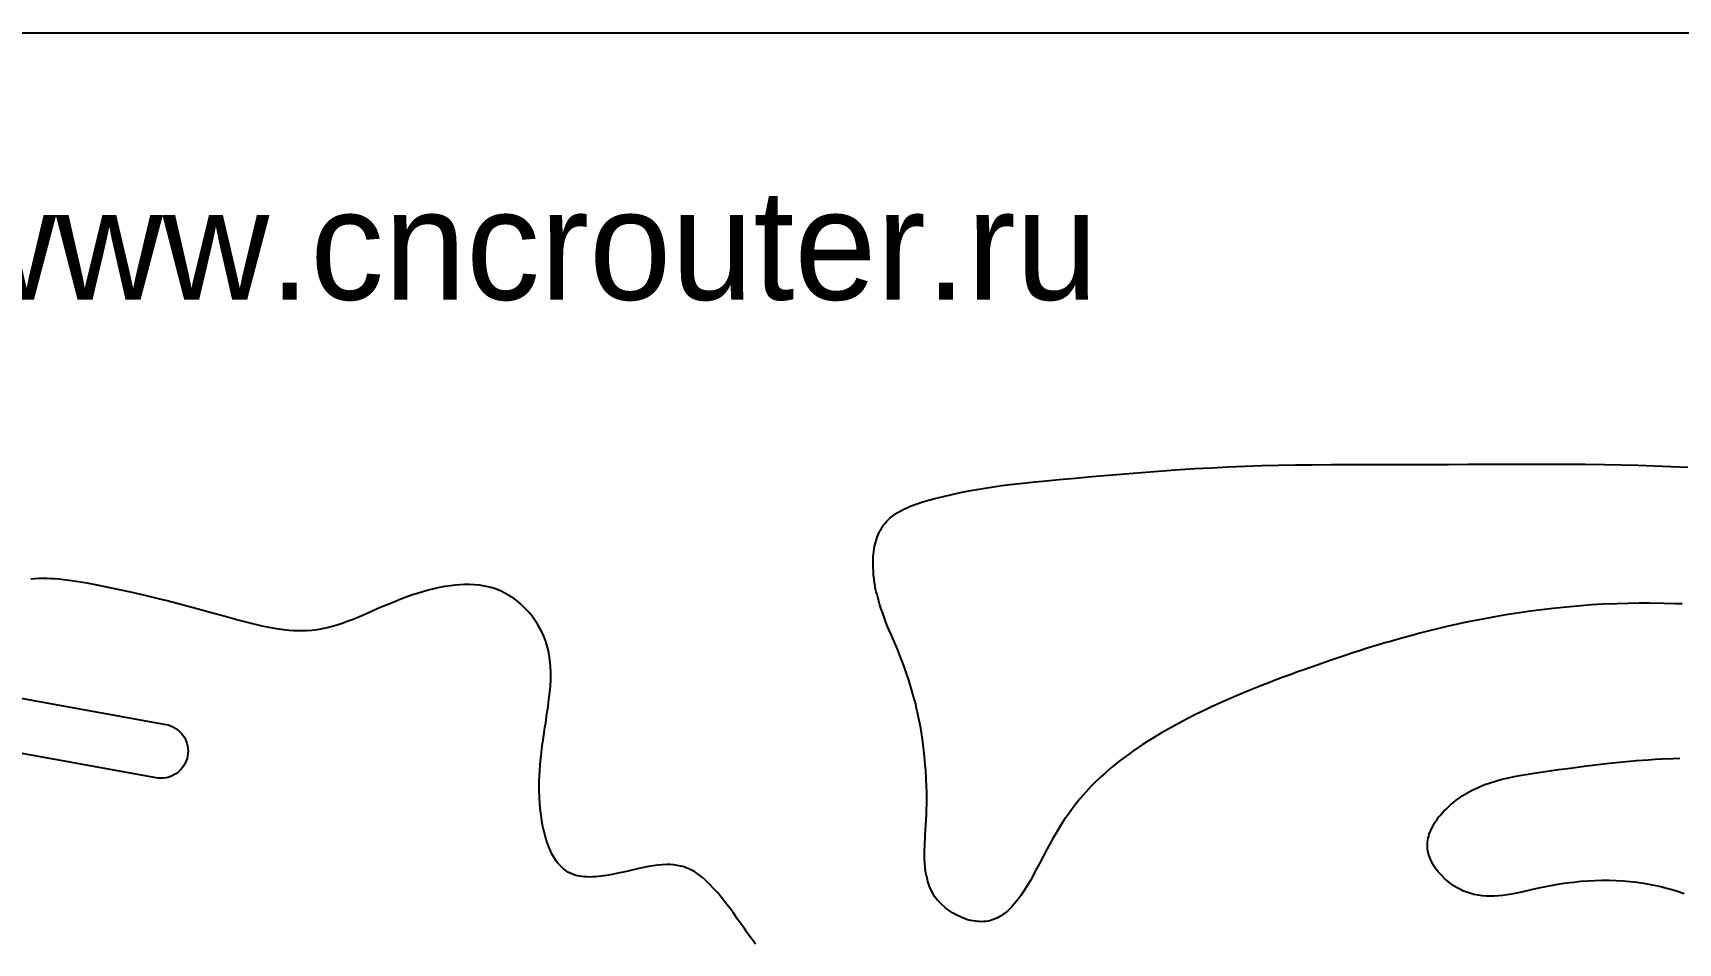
# Model space of a CAD drawing. Extents: x 0 to 1525, y 0 to 1525.
# Drawn here: x 992.9 to 1290.9, y 1360 to 1525 of the extents above; entities that cross this region are included whole.
import ezdxf

# ---------------------------------------------------------------- set-up
doc = ezdxf.new("R2010")
doc.units = 0
doc.header["$MEASUREMENT"] = 0

msp = doc.modelspace()

# ---------------------------------------------------------------- linework, layer by layer
msp.add_lwpolyline([(0, 0), (0, 1525), (1525, 1525), (1525, 0), (0, 0)], close=True)
for points in [[(1291.69, 1421.5), (1290.43, 1421.55), (1288.43, 1421.61), (1285.83, 1421.65), (1283.83, 1421.65), (1281.83, 1421.61), (1279.83, 1421.55), (1277.33, 1421.44), (1275.23, 1421.32), (1272.73, 1421.13), (1270.73, 1420.95), (1268.24, 1420.69), (1266.23, 1420.45), (1264.23, 1420.19), (1262.23, 1419.91), (1259.73, 1419.51), (1257.73, 1419.17), (1255.24, 1418.71), (1253.23, 1418.31), (1251.98, 1418.06), (1250.73, 1417.79), (1249.28, 1417.46), (1247.84, 1417.11), (1245.34, 1416.51), (1244.13, 1416.2), (1242.93, 1415.87), (1240.44, 1415.2), (1239.24, 1414.84), (1238.64, 1414.67), (1238.03, 1414.5), (1237.43, 1414.33), (1236.83, 1414.14), (1236.24, 1413.95), (1235.63, 1413.77), (1235.03, 1413.6), (1234.43, 1413.41), (1233.23, 1413.02), (1232.03, 1412.64), (1230.83, 1412.25), (1229.38, 1411.77), (1227.94, 1411.27), (1225.54, 1410.44), (1224.34, 1410.02), (1223.14, 1409.59), (1221.98, 1409.18), (1220.83, 1408.75), (1219.38, 1408.22), (1217.94, 1407.67), (1216.78, 1407.23), (1215.63, 1406.78), (1213.24, 1405.82), (1210.93, 1404.86), (1209.53, 1404.26), (1208.14, 1403.64), (1206.32, 1402.82), (1205.42, 1402.39), (1204.53, 1401.95), (1203.38, 1401.39), (1202.23, 1400.82), (1201.13, 1400.23), (1200.03, 1399.63), (1198.67, 1398.9), (1198, 1398.52), (1197.34, 1398.13), (1195.58, 1397.07), (1194.71, 1396.53), (1193.85, 1395.96), (1192.17, 1394.83), (1191.35, 1394.25), (1190.53, 1393.65), (1189.32, 1392.72), (1188.72, 1392.25), (1188.14, 1391.76), (1187.19, 1390.92), (1186.25, 1390.07), (1185.16, 1389.03), (1184.64, 1388.5), (1184.13, 1387.94), (1183.13, 1386.8), (1182.62, 1386.23), (1182.14, 1385.64), (1181.68, 1385.04), (1181.23, 1384.43), (1180.33, 1383.2), (1180.03, 1382.79), (1179.75, 1382.37), (1179.2, 1381.51), (1178.14, 1379.78), (1177.74, 1379.14), (1177.36, 1378.48), (1176.99, 1377.82), (1176.63, 1377.15), (1175.23, 1374.5), (1174.42, 1372.95), (1174.02, 1372.18), (1173.6, 1371.41), (1173.21, 1370.73), (1172.8, 1370.05), (1172.38, 1369.38), (1171.93, 1368.72), (1171.38, 1367.98), (1170.79, 1367.27), (1170.18, 1366.58), (1169.52, 1365.92), (1169.24, 1365.67), (1168.94, 1365.43), (1168.63, 1365.21), (1168.3, 1365), (1167.97, 1364.81), (1167.63, 1364.63), (1166.94, 1364.32), (1166.59, 1364.19), (1166.24, 1364.09), (1165.88, 1364.02), (1165.51, 1363.97), (1165.14, 1363.94), (1164.77, 1363.92), (1164.4, 1363.93), (1164.03, 1363.95), (1163.64, 1364), (1163.24, 1364.06), (1162.84, 1364.14), (1162.45, 1364.23), (1162.06, 1364.35), (1161.68, 1364.48), (1161.3, 1364.62), (1160.93, 1364.78), (1160.19, 1365.14), (1159.47, 1365.54), (1159.12, 1365.76), (1158.78, 1365.99), (1158.45, 1366.24), (1158.14, 1366.5), (1157.56, 1367.03), (1157, 1367.59), (1156.73, 1367.89), (1156.49, 1368.2), (1156.26, 1368.51), (1156.06, 1368.85), (1155.72, 1369.49), (1155.41, 1370.16), (1155.27, 1370.5), (1155.14, 1370.85), (1155.03, 1371.2), (1154.94, 1371.55), (1154.77, 1372.29), (1154.63, 1373.04), (1154.52, 1373.79), (1154.46, 1374.54), (1154.43, 1375.33), (1154.42, 1376.12), (1154.43, 1376.91), (1154.47, 1377.7), (1154.56, 1379.58), (1154.66, 1381.46), (1154.77, 1383.32), (1154.81, 1384.26), (1154.83, 1385.19), (1154.84, 1386.76), (1154.84, 1387.55), (1154.8, 1388.33), (1154.72, 1389.88), (1154.64, 1391.43), (1154.57, 1392.32), (1154.49, 1393.21), (1154.31, 1394.98), (1154.2, 1395.98), (1154.06, 1396.98), (1153.73, 1398.97), (1153.57, 1399.83), (1153.39, 1400.69), (1153.21, 1401.54), (1153.04, 1402.4), (1152.94, 1402.89), (1152.83, 1403.38), (1152.57, 1404.34), (1152.02, 1406.25), (1151.59, 1407.67), (1151.12, 1409.09), (1150.78, 1410.02), (1150.42, 1410.96), (1150.05, 1411.89), (1149.71, 1412.82), (1149.53, 1413.29), (1149.34, 1413.76), (1148.93, 1414.68), (1148.44, 1415.84), (1147.93, 1417), (1147.63, 1417.7), (1147.37, 1418.41), (1146.85, 1419.83), (1146.59, 1420.54), (1146.34, 1421.26), (1146.13, 1421.99), (1145.96, 1422.73), (1145.83, 1423.22), (1145.68, 1423.72), (1145.55, 1424.21), (1145.5, 1424.46), (1145.47, 1424.71), (1145.39, 1425.36), (1145.29, 1426), (1145.21, 1426.65), (1145.18, 1426.97), (1145.16, 1427.29), (1145.14, 1428.22), (1145.12, 1429.15), (1145.14, 1430.09), (1145.18, 1430.55), (1145.23, 1431.01), (1145.39, 1431.9), (1145.49, 1432.33), (1145.6, 1432.77), (1145.73, 1433.2), (1145.87, 1433.62), (1146.03, 1434.04), (1146.22, 1434.45), (1146.41, 1434.83), (1146.61, 1435.2), (1146.83, 1435.56), (1147.07, 1435.9), (1147.33, 1436.23), (1147.61, 1436.54), (1147.91, 1436.84), (1148.23, 1437.12), (1148.64, 1437.43), (1149.05, 1437.72), (1149.47, 1438), (1149.9, 1438.27), (1150.35, 1438.52), (1150.8, 1438.74), (1151.26, 1438.95), (1151.73, 1439.15), (1153.22, 1439.7), (1153.97, 1439.95), (1154.74, 1440.18), (1156.28, 1440.6), (1157.84, 1440.99), (1159.38, 1441.35), (1160.93, 1441.68), (1162.43, 1441.98), (1163.93, 1442.26), (1165.43, 1442.51), (1166.93, 1442.74), (1168.43, 1442.95), (1169.93, 1443.14), (1172.83, 1443.48), (1174.33, 1443.64), (1175.83, 1443.79), (1178.83, 1444.06), (1180.28, 1444.2), (1181.73, 1444.32), (1184.74, 1444.59), (1187.74, 1444.85), (1190.73, 1445.1), (1193.73, 1445.35), (1196.83, 1445.58), (1199.83, 1445.8), (1203.43, 1446.03), (1206.43, 1446.2), (1209.43, 1446.35), (1212.53, 1446.47), (1215.53, 1446.57), (1218.53, 1446.65), (1221.63, 1446.71), (1224.63, 1446.75), (1228.13, 1446.77), (1231.13, 1446.79), (1234.23, 1446.8), (1237.23, 1446.8), (1240.23, 1446.8), (1243.33, 1446.8), (1246.33, 1446.8), (1249.33, 1446.81), (1252.83, 1446.82), (1255.93, 1446.84), (1258.93, 1446.85), (1261.93, 1446.86), (1265.03, 1446.86), (1268.03, 1446.86), (1271.03, 1446.85), (1274.13, 1446.82), (1277.63, 1446.77), (1280.63, 1446.71), (1283.63, 1446.63), (1286.63, 1446.53), (1289.63, 1446.41), (1292.73, 1446.27)], [(1123.8, 1359.83), (1123.42, 1360.4), (1123.01, 1360.94), (1122.59, 1361.5), (1122.2, 1362.08), (1121.82, 1362.67), (1121.42, 1363.24), (1120.57, 1364.41), (1119.74, 1365.59), (1119.23, 1366.31), (1118.7, 1367.01), (1117.61, 1368.39), (1117.05, 1369.07), (1116.46, 1369.72), (1115.24, 1370.99), (1114.75, 1371.47), (1114.23, 1371.92), (1113.69, 1372.33), (1113.13, 1372.72), (1112.79, 1372.94), (1112.45, 1373.14), (1112.1, 1373.32), (1111.74, 1373.49), (1111.37, 1373.64), (1111, 1373.78), (1110.62, 1373.9), (1110.23, 1374), (1109.62, 1374.12), (1108.99, 1374.21), (1108.36, 1374.26), (1107.73, 1374.27), (1106.9, 1374.24), (1106.08, 1374.17), (1105.25, 1374.06), (1104.43, 1373.92), (1102.68, 1373.57), (1100.94, 1373.17), (1099.92, 1372.93), (1098.89, 1372.7), (1097.87, 1372.49), (1096.84, 1372.31), (1095.84, 1372.16), (1094.84, 1372.07), (1094.34, 1372.04), (1093.84, 1372.02), (1093.33, 1372.03), (1092.83, 1372.05), (1092.39, 1372.09), (1091.94, 1372.16), (1091.5, 1372.25), (1091.06, 1372.38), (1090.63, 1372.53), (1090.22, 1372.72), (1089.83, 1372.93), (1089.45, 1373.18), (1089.04, 1373.49), (1088.66, 1373.84), (1088.3, 1374.21), (1087.96, 1374.6), (1087.65, 1375.02), (1087.37, 1375.45), (1087.11, 1375.9), (1086.87, 1376.36), (1086.66, 1376.83), (1086.46, 1377.3), (1086.09, 1378.27), (1085.78, 1379.26), (1085.51, 1380.26), (1085.37, 1380.87), (1085.23, 1381.5), (1085.12, 1382.13), (1085.02, 1382.76), (1084.86, 1384.03), (1084.77, 1385.3), (1084.7, 1386.51), (1084.64, 1387.73), (1084.62, 1388.95), (1084.63, 1389.55), (1084.66, 1390.16), (1084.81, 1392.4), (1084.9, 1393.52), (1085.04, 1394.63), (1085.17, 1395.71), (1085.24, 1396.25), (1085.32, 1396.78), (1085.43, 1397.45), (1085.51, 1398.11), (1085.6, 1398.77), (1085.66, 1399.1), (1085.73, 1399.43), (1085.78, 1399.7), (1085.82, 1399.96), (1085.87, 1400.5), (1085.92, 1401.03), (1085.96, 1401.3), (1086.03, 1401.56), (1086.1, 1401.9), (1086.16, 1402.24), (1086.25, 1402.92), (1086.31, 1403.6), (1086.4, 1404.28), (1086.51, 1405.11), (1086.59, 1405.94), (1086.71, 1407.6), (1086.74, 1408.44), (1086.74, 1409.29), (1086.69, 1410.13), (1086.61, 1410.96), (1086.49, 1411.79), (1086.35, 1412.62), (1086.17, 1413.45), (1085.97, 1414.26), (1085.82, 1414.73), (1085.65, 1415.2), (1085.46, 1415.66), (1085.26, 1416.11), (1084.8, 1417), (1084.32, 1417.86), (1084.1, 1418.23), (1083.86, 1418.59), (1083.61, 1418.93), (1083.34, 1419.27), (1082.78, 1419.93), (1082.21, 1420.58), (1081.87, 1420.93), (1081.51, 1421.28), (1081.15, 1421.61), (1080.76, 1421.93), (1080.37, 1422.23), (1079.96, 1422.53), (1079.13, 1423.07), (1078.73, 1423.31), (1078.31, 1423.54), (1077.88, 1423.75), (1077.44, 1423.94), (1077, 1424.12), (1076.55, 1424.28), (1076.1, 1424.42), (1075.64, 1424.55), (1074.72, 1424.75), (1073.8, 1424.9), (1072.87, 1424.99), (1071.93, 1425.04), (1071.08, 1425.03), (1070.23, 1424.99), (1069.38, 1424.92), (1068.53, 1424.82), (1067.52, 1424.67), (1066.52, 1424.48), (1065.52, 1424.26), (1064.53, 1424.01), (1063.52, 1423.72), (1062.52, 1423.41), (1061.52, 1423.08), (1060.53, 1422.73), (1059.55, 1422.36), (1058.58, 1421.97), (1056.64, 1421.18), (1055.83, 1420.84), (1055.04, 1420.48), (1053.44, 1419.78), (1051.65, 1419.02), (1050.75, 1418.65), (1049.84, 1418.3), (1048.95, 1417.99), (1048.05, 1417.69), (1047.15, 1417.42), (1046.23, 1417.18), (1045.32, 1416.99), (1044.4, 1416.83), (1043.47, 1416.71), (1042.53, 1416.65), (1041.73, 1416.63), (1040.93, 1416.63), (1040.13, 1416.66), (1039.33, 1416.72), (1038.35, 1416.82), (1037.38, 1416.95), (1036.4, 1417.1), (1035.43, 1417.28), (1034.45, 1417.48), (1033.48, 1417.7), (1031.54, 1418.19), (1029.63, 1418.7), (1027.73, 1419.23), (1025.04, 1419.98), (1023.49, 1420.41), (1021.93, 1420.83), (1020.38, 1421.24), (1018.83, 1421.65), (1017.24, 1422.06), (1015.64, 1422.46), (1013.03, 1423.08), (1011.69, 1423.39), (1010.33, 1423.7), (1007.44, 1424.32), (1005.99, 1424.62), (1004.53, 1424.9), (1003.04, 1425.19), (1001.53, 1425.46), (999.99, 1425.7), (998.43, 1425.9), (997.69, 1425.98), (996.94, 1426.04), (996.19, 1426.09), (995.43, 1426.12), (994.71, 1426.13), (993.98, 1426.12), (993.26, 1426.09), (992.53, 1426.03)], [(980.69, 1406.26), (1016.97, 1399.69), (1017.41, 1399.59), (1017.84, 1399.45), (1018.28, 1399.26), (1018.69, 1399.02), (1019.1, 1398.74), (1019.48, 1398.42), (1019.83, 1398.05), (1020.14, 1397.65), (1020.41, 1397.22), (1020.63, 1396.76), (1020.8, 1396.29), (1020.92, 1395.81), (1020.99, 1395.34), (1021.02, 1394.86), (1021, 1394.41), (1020.94, 1393.97), (1020.84, 1393.53), (1020.7, 1393.1), (1020.51, 1392.66), (1020.27, 1392.24), (1019.99, 1391.84), (1019.67, 1391.46), (1019.3, 1391.11), (1018.9, 1390.8), (1018.47, 1390.53), (1018.01, 1390.31), (1017.54, 1390.14), (1017.06, 1390.02), (1016.59, 1389.95), (1016.11, 1389.92), (1015.66, 1389.94), (1015.22, 1390), (978.6, 1396.63)], [(1292.04, 1368.99), (1290.84, 1369.4), (1290.24, 1369.58), (1289.63, 1369.75), (1288.44, 1370.07), (1287.84, 1370.23), (1287.24, 1370.36), (1285.99, 1370.61), (1284.74, 1370.83), (1283.49, 1371), (1282.23, 1371.14), (1280.99, 1371.25), (1279.73, 1371.32), (1278.44, 1371.36), (1277.13, 1371.36), (1275.88, 1371.33), (1274.63, 1371.27), (1273.33, 1371.18), (1272.03, 1371.05), (1270.73, 1370.89), (1269.44, 1370.71), (1268.81, 1370.61), (1268.18, 1370.5), (1266.93, 1370.26), (1265.63, 1369.99), (1264.34, 1369.69), (1262.54, 1369.3), (1260.74, 1368.94), (1259.97, 1368.81), (1259.19, 1368.7), (1258.41, 1368.63), (1257.63, 1368.58), (1256.91, 1368.56), (1256.18, 1368.57), (1255.45, 1368.63), (1254.73, 1368.73), (1253.96, 1368.88), (1253.2, 1369.08), (1252.83, 1369.19), (1252.46, 1369.33), (1252.09, 1369.47), (1251.74, 1369.64), (1250.91, 1370.08), (1250.5, 1370.33), (1250.1, 1370.58), (1249.71, 1370.85), (1249.34, 1371.14), (1248.98, 1371.44), (1248.63, 1371.76), (1248.05, 1372.34), (1247.49, 1372.94), (1247.23, 1373.26), (1246.98, 1373.58), (1246.76, 1373.92), (1246.56, 1374.27), (1246.17, 1375.06), (1246, 1375.46), (1245.84, 1375.87), (1245.71, 1376.28), (1245.61, 1376.71), (1245.54, 1377.14), (1245.53, 1377.57), (1245.54, 1377.94), (1245.57, 1378.31), (1245.62, 1378.68), (1245.69, 1379.04), (1245.77, 1379.4), (1245.87, 1379.76), (1245.99, 1380.11), (1246.13, 1380.45), (1246.33, 1380.87), (1246.54, 1381.29), (1246.77, 1381.69), (1247.01, 1382.08), (1247.27, 1382.47), (1247.55, 1382.84), (1247.84, 1383.2), (1248.15, 1383.55), (1248.53, 1383.95), (1248.92, 1384.34), (1249.73, 1385.09), (1250.23, 1385.53), (1250.74, 1385.95), (1251.27, 1386.34), (1251.82, 1386.71), (1252.67, 1387.23), (1253.1, 1387.48), (1253.54, 1387.71), (1254.72, 1388.26), (1255.32, 1388.52), (1255.93, 1388.76), (1256.88, 1389.1), (1257.84, 1389.39), (1259.03, 1389.73), (1259.63, 1389.89), (1260.23, 1390.02), (1261.23, 1390.23), (1262.24, 1390.42), (1264.84, 1390.83), (1266.83, 1391.12), (1268.08, 1391.31), (1269.34, 1391.48), (1271.43, 1391.76), (1273.94, 1392.09), (1275.93, 1392.34), (1278.43, 1392.63), (1280.93, 1392.89), (1282.18, 1393.01), (1283.43, 1393.11), (1285.53, 1393.27), (1286.78, 1393.35), (1288.03, 1393.41), (1290.03, 1393.5), (1291.28, 1393.54)]]:
    msp.add_lwpolyline(points)

# ---------------------------------------------------------------- texts
at = {"linetype": 'Continuous', "insert": (977.77, 1496.64), "char_height": 20, "width": 337.7073, "attachment_point": 1}
msp.add_mtext('www.cncrouter.ru', dxfattribs=at)

doc.saveas('drawing.dxf')
